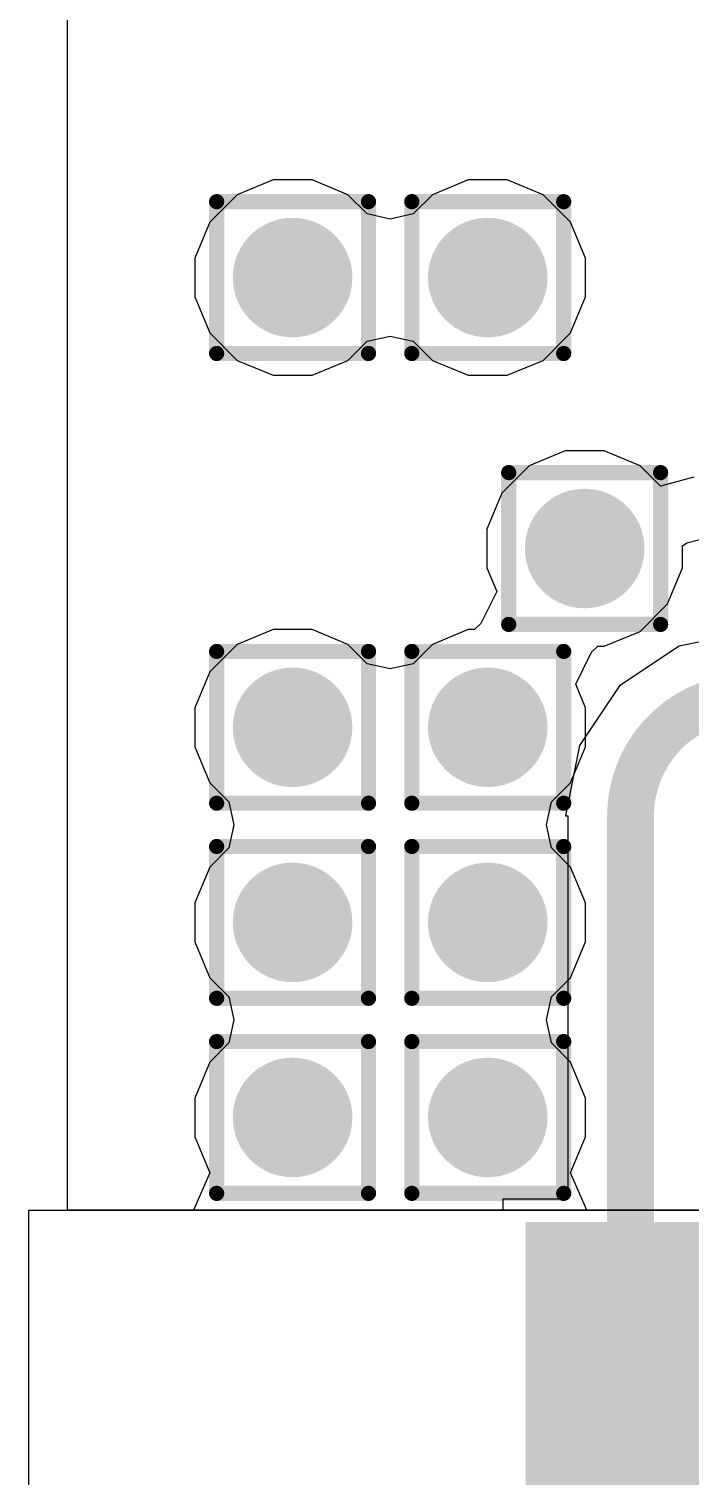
# Model space of a CAD drawing. Header units: inches. Extents: x -12 to 5355, y -7 to 5366.
# Drawn here: x 0.13 to 2.341, y 4.175 to 9.017 of the extents above; entities that cross this region are included whole.
import ezdxf

# ---------------------------------------------------------------- set-up
doc = ezdxf.new("R2010")
doc.units = ezdxf.units.IN
for name, color, linetype in [('BOTTOM LAYER', 5, 'Continuous'), ('Drill Drawing', 1, 'Continuous'), ('GROUND1', 16, 'Continuous'), ('GROUND2', 156, 'Continuous'), ('Multi-Layer', 9, 'Continuous'), ('POWER', 76, 'Continuous'), ('SIGNAL', 90, 'Continuous'), ('TOP LAYER', 1, 'Continuous'), ('Top Overlay', 2, 'Continuous'), ('Top Paste', 8, 'Continuous'), ('Top Solder', 216, 'Continuous'), ('Via Holes', 16, 'Continuous')]:
    doc.layers.add(name, color=color, linetype=linetype)

# ---------------------------------------------------------------- blocks, each defined once
blk = doc.blocks.new('2450AT18D0100E_12')
at = {"layer": 'TOP LAYER'}
for points in [[(-2, 0.95), (-1, 0.95), (-1, 0.35), (-2, 0.35)], [(1, 0.95), (2, 0.95), (2, 0.35), (1, 0.35)], [(-2, -0.35), (-1, -0.35), (-1, -0.95), (-2, -0.95)], [(1, -0.35), (2, -0.35), (2, -0.95), (1, -0.95)]]:
    blk.add_hatch(color=1, dxfattribs=at).paths.add_polyline_path(points)
at = {"layer": 'Top Paste'}
for points in [[(-2, 0.95), (-1, 0.95), (-1, 0.35), (-2, 0.35)], [(1, 0.95), (2, 0.95), (2, 0.35), (1, 0.35)], [(-2, -0.35), (-1, -0.35), (-1, -0.95), (-2, -0.95)], [(1, -0.35), (2, -0.35), (2, -0.95), (1, -0.95)]]:
    blk.add_hatch(color=8, dxfattribs=at).paths.add_polyline_path(points)
at = {"layer": 'Top Solder'}
for points in [[(-2.0508, 1.0008), (-0.9492, 1.0008), (-0.9492, 0.2992), (-2.0508, 0.2992)], [(0.9492, 1.0008), (2.0508, 1.0008), (2.0508, 0.2992), (0.9492, 0.2992)], [(-2.0508, -0.2992), (-0.9492, -0.2992), (-0.9492, -1.0008), (-2.0508, -1.0008)], [(0.9492, -0.2992), (2.0508, -0.2992), (2.0508, -1.0008), (0.9492, -1.0008)]]:
    blk.add_hatch(color=216, dxfattribs=at).paths.add_polyline_path(points)
at = {"layer": 'Top Overlay'}
for p, q in [((-0.762, 0.381), (-0.762, 0.381)), ((-0.762, 0.381), (-0.762, -0.254)), ((-0.381, 0.381), (-0.762, 0.381)), ((-0.381, -0.254), (-0.381, 0.381)), ((-0.762, -0.254), (-0.381, -0.254))]:
    blk.add_line(p, q, dxfattribs=at)
for points in [[(0.7874, 0.8636, 0.127, 0.127, 0), (-0.762, 0.8636, 0.127, 0.127, 0)], [(-1.651, -0.1778, 0.127, 0.127, 0), (-1.651, 0.2032, 0.127, 0.127, 0)], [(1.651, -0.1778, 0.127, 0.127, 0), (1.651, 0.2032, 0.127, 0.127, 0)], [(0.7874, -0.8636, 0.127, 0.127, 0), (-0.762, -0.8636, 0.127, 0.127, 0)]]:
    blk.add_lwpolyline(points, format="xyseb", dxfattribs=at)
for points in [[(-0.7937, 0.8636, 0.0635, 0.0635, 1), (-0.7302, 0.8636, 0.0635, 0.0635, 1)], [(0.7556, 0.8636, 0.0635, 0.0635, 1), (0.8191, 0.8636, 0.0635, 0.0635, 1)], [(-1.6827, 0.2032, 0.0635, 0.0635, 1), (-1.6193, 0.2032, 0.0635, 0.0635, 1)], [(1.6193, 0.2032, 0.0635, 0.0635, 1), (1.6827, 0.2032, 0.0635, 0.0635, 1)], [(-1.6827, -0.1778, 0.0635, 0.0635, 1), (-1.6193, -0.1778, 0.0635, 0.0635, 1)], [(1.6193, -0.1778, 0.0635, 0.0635, 1), (1.6827, -0.1778, 0.0635, 0.0635, 1)], [(-0.7937, -0.8636, 0.0635, 0.0635, 1), (-0.7302, -0.8636, 0.0635, 0.0635, 1)], [(0.7556, -0.8636, 0.0635, 0.0635, 1), (0.8191, -0.8636, 0.0635, 0.0635, 1)]]:
    blk.add_lwpolyline(points, format="xyseb", close=True, dxfattribs=at)

msp = doc.modelspace()

# ---------------------------------------------------------------- hatches: boundary and pattern name
at = {"layer": 'BOTTOM LAYER'}
h = msp.add_hatch(color=5, dxfattribs=at)
edge = h.paths.add_edge_path()
edge.add_arc((1.012, 8.1853), 0.2, 0, 360)
h = msp.add_hatch(color=5, dxfattribs=at)
edge = h.paths.add_edge_path()
edge.add_arc((1.6648, 8.1853), 0.2, 0, 360)
h = msp.add_hatch(color=5, dxfattribs=at)
edge = h.paths.add_edge_path()
edge.add_arc((1.9889, 7.2786), 0.2, 0, 360)
h = msp.add_hatch(color=5, dxfattribs=at)
edge = h.paths.add_edge_path()
edge.add_arc((1.012, 6.6802), 0.2, 0, 360)
h = msp.add_hatch(color=5, dxfattribs=at)
edge = h.paths.add_edge_path()
edge.add_arc((1.6648, 6.6802), 0.2, 0, 360)
h = msp.add_hatch(color=5, dxfattribs=at)
edge = h.paths.add_edge_path()
edge.add_arc((1.012, 6.0274), 0.2, 0, 360)
h = msp.add_hatch(color=5, dxfattribs=at)
edge = h.paths.add_edge_path()
edge.add_arc((1.6648, 6.0274), 0.2, 0, 360)
h = msp.add_hatch(color=5, dxfattribs=at)
edge = h.paths.add_edge_path()
edge.add_arc((1.012, 5.3746), 0.2, 0, 360)
h = msp.add_hatch(color=5, dxfattribs=at)
edge = h.paths.add_edge_path()
edge.add_arc((1.6648, 5.3746), 0.2, 0, 360)
at = {"layer": 'GROUND1'}
h = msp.add_hatch(color=16, dxfattribs=at)
edge = h.paths.add_edge_path()
edge.add_arc((1.012, 8.1853), 0.2, 0, 360)
h = msp.add_hatch(color=16, dxfattribs=at)
edge = h.paths.add_edge_path()
edge.add_arc((1.6648, 8.1853), 0.2, 0, 360)
h = msp.add_hatch(color=16, dxfattribs=at)
edge = h.paths.add_edge_path()
edge.add_arc((1.9889, 7.2786), 0.2, 0, 360)
h = msp.add_hatch(color=16, dxfattribs=at)
edge = h.paths.add_edge_path()
edge.add_arc((1.012, 6.6802), 0.2, 0, 360)
h = msp.add_hatch(color=16, dxfattribs=at)
edge = h.paths.add_edge_path()
edge.add_arc((1.6648, 6.6802), 0.2, 0, 360)
h = msp.add_hatch(color=16, dxfattribs=at)
edge = h.paths.add_edge_path()
edge.add_arc((1.012, 6.0274), 0.2, 0, 360)
h = msp.add_hatch(color=16, dxfattribs=at)
edge = h.paths.add_edge_path()
edge.add_arc((1.6648, 6.0274), 0.2, 0, 360)
h = msp.add_hatch(color=16, dxfattribs=at)
edge = h.paths.add_edge_path()
edge.add_arc((1.012, 5.3746), 0.2, 0, 360)
h = msp.add_hatch(color=16, dxfattribs=at)
edge = h.paths.add_edge_path()
edge.add_arc((1.6648, 5.3746), 0.2, 0, 360)
at = {"layer": 'GROUND2'}
h = msp.add_hatch(color=156, dxfattribs=at)
edge = h.paths.add_edge_path()
edge.add_arc((1.012, 8.1853), 0.2, 0, 360)
h = msp.add_hatch(color=156, dxfattribs=at)
edge = h.paths.add_edge_path()
edge.add_arc((1.6648, 8.1853), 0.2, 0, 360)
h = msp.add_hatch(color=156, dxfattribs=at)
edge = h.paths.add_edge_path()
edge.add_arc((1.9889, 7.2786), 0.2, 0, 360)
h = msp.add_hatch(color=156, dxfattribs=at)
edge = h.paths.add_edge_path()
edge.add_arc((1.012, 6.6802), 0.2, 0, 360)
h = msp.add_hatch(color=156, dxfattribs=at)
edge = h.paths.add_edge_path()
edge.add_arc((1.6648, 6.6802), 0.2, 0, 360)
h = msp.add_hatch(color=156, dxfattribs=at)
edge = h.paths.add_edge_path()
edge.add_arc((1.012, 6.0274), 0.2, 0, 360)
h = msp.add_hatch(color=156, dxfattribs=at)
edge = h.paths.add_edge_path()
edge.add_arc((1.6648, 6.0274), 0.2, 0, 360)
h = msp.add_hatch(color=156, dxfattribs=at)
edge = h.paths.add_edge_path()
edge.add_arc((1.012, 5.3746), 0.2, 0, 360)
h = msp.add_hatch(color=156, dxfattribs=at)
edge = h.paths.add_edge_path()
edge.add_arc((1.6648, 5.3746), 0.2, 0, 360)
at = {"layer": 'POWER'}
h = msp.add_hatch(color=76, dxfattribs=at)
edge = h.paths.add_edge_path()
edge.add_arc((1.012, 8.1853), 0.2, 0, 360)
h = msp.add_hatch(color=76, dxfattribs=at)
edge = h.paths.add_edge_path()
edge.add_arc((1.6648, 8.1853), 0.2, 0, 360)
h = msp.add_hatch(color=76, dxfattribs=at)
edge = h.paths.add_edge_path()
edge.add_arc((1.9889, 7.2786), 0.2, 0, 360)
h = msp.add_hatch(color=76, dxfattribs=at)
edge = h.paths.add_edge_path()
edge.add_arc((1.012, 6.6802), 0.2, 0, 360)
h = msp.add_hatch(color=76, dxfattribs=at)
edge = h.paths.add_edge_path()
edge.add_arc((1.6648, 6.6802), 0.2, 0, 360)
h = msp.add_hatch(color=76, dxfattribs=at)
edge = h.paths.add_edge_path()
edge.add_arc((1.012, 6.0274), 0.2, 0, 360)
h = msp.add_hatch(color=76, dxfattribs=at)
edge = h.paths.add_edge_path()
edge.add_arc((1.6648, 6.0274), 0.2, 0, 360)
h = msp.add_hatch(color=76, dxfattribs=at)
edge = h.paths.add_edge_path()
edge.add_arc((1.012, 5.3746), 0.2, 0, 360)
h = msp.add_hatch(color=76, dxfattribs=at)
edge = h.paths.add_edge_path()
edge.add_arc((1.6648, 5.3746), 0.2, 0, 360)
at = {"layer": 'SIGNAL'}
h = msp.add_hatch(color=90, dxfattribs=at)
edge = h.paths.add_edge_path()
edge.add_arc((1.012, 8.1853), 0.2, 0, 360)
h = msp.add_hatch(color=90, dxfattribs=at)
edge = h.paths.add_edge_path()
edge.add_arc((1.6648, 8.1853), 0.2, 0, 360)
h = msp.add_hatch(color=90, dxfattribs=at)
edge = h.paths.add_edge_path()
edge.add_arc((1.9889, 7.2786), 0.2, 0, 360)
h = msp.add_hatch(color=90, dxfattribs=at)
edge = h.paths.add_edge_path()
edge.add_arc((1.012, 6.6802), 0.2, 0, 360)
h = msp.add_hatch(color=90, dxfattribs=at)
edge = h.paths.add_edge_path()
edge.add_arc((1.6648, 6.6802), 0.2, 0, 360)
h = msp.add_hatch(color=90, dxfattribs=at)
edge = h.paths.add_edge_path()
edge.add_arc((1.012, 6.0274), 0.2, 0, 360)
h = msp.add_hatch(color=90, dxfattribs=at)
edge = h.paths.add_edge_path()
edge.add_arc((1.6648, 6.0274), 0.2, 0, 360)
h = msp.add_hatch(color=90, dxfattribs=at)
edge = h.paths.add_edge_path()
edge.add_arc((1.012, 5.3746), 0.2, 0, 360)
h = msp.add_hatch(color=90, dxfattribs=at)
edge = h.paths.add_edge_path()
edge.add_arc((1.6648, 5.3746), 0.2, 0, 360)
at = {"layer": 'TOP LAYER'}
h = msp.add_hatch(color=1, dxfattribs=at)
edge = h.paths.add_edge_path()
edge.add_arc((1.012, 8.1853), 0.2, 0, 360)
h = msp.add_hatch(color=1, dxfattribs=at)
edge = h.paths.add_edge_path()
edge.add_arc((1.6648, 8.1853), 0.2, 0, 360)
h = msp.add_hatch(color=1, dxfattribs=at)
edge = h.paths.add_edge_path()
edge.add_arc((1.9889, 7.2786), 0.2, 0, 360)
h = msp.add_hatch(color=1, dxfattribs=at)
edge = h.paths.add_edge_path()
edge.add_arc((1.012, 6.6802), 0.2, 0, 360)
h = msp.add_hatch(color=1, dxfattribs=at)
edge = h.paths.add_edge_path()
edge.add_arc((1.6648, 6.6802), 0.2, 0, 360)
h = msp.add_hatch(color=1, dxfattribs=at)
edge = h.paths.add_edge_path()
edge.add_arc((1.012, 6.0274), 0.2, 0, 360)
h = msp.add_hatch(color=1, dxfattribs=at)
edge = h.paths.add_edge_path()
edge.add_arc((1.6648, 6.0274), 0.2, 0, 360)
h = msp.add_hatch(color=1, dxfattribs=at)
edge = h.paths.add_edge_path()
edge.add_arc((1.012, 5.3746), 0.2, 0, 360)
h = msp.add_hatch(color=1, dxfattribs=at)
edge = h.paths.add_edge_path()
edge.add_arc((1.6648, 5.3746), 0.2, 0, 360)
at = {"layer": 'Via Holes'}
h = msp.add_hatch(color=7, dxfattribs=at)
edge = h.paths.add_edge_path()
edge.add_arc((1.012, 8.1853), 0.1, 0, 360)
h = msp.add_hatch(color=7, dxfattribs=at)
edge = h.paths.add_edge_path()
edge.add_arc((1.6648, 8.1853), 0.1, 0, 360)
h = msp.add_hatch(color=7, dxfattribs=at)
edge = h.paths.add_edge_path()
edge.add_arc((1.9889, 7.2786), 0.1, 0, 360)
h = msp.add_hatch(color=7, dxfattribs=at)
edge = h.paths.add_edge_path()
edge.add_arc((1.012, 6.6802), 0.1, 0, 360)
h = msp.add_hatch(color=7, dxfattribs=at)
edge = h.paths.add_edge_path()
edge.add_arc((1.6648, 6.6802), 0.1, 0, 360)
h = msp.add_hatch(color=7, dxfattribs=at)
edge = h.paths.add_edge_path()
edge.add_arc((1.012, 6.0274), 0.1, 0, 360)
h = msp.add_hatch(color=7, dxfattribs=at)
edge = h.paths.add_edge_path()
edge.add_arc((1.6648, 6.0274), 0.1, 0, 360)
h = msp.add_hatch(color=7, dxfattribs=at)
edge = h.paths.add_edge_path()
edge.add_arc((1.012, 5.3746), 0.1, 0, 360)
h = msp.add_hatch(color=7, dxfattribs=at)
edge = h.paths.add_edge_path()
edge.add_arc((1.6648, 5.3746), 0.1, 0, 360)

# ---------------------------------------------------------------- linework, layer by layer
at = {"layer": 'BOTTOM LAYER'}
for p, q in [((0.259, 5.0639), (0.259, 22.5957)), ((7.847, 5.0639), (0.259, 5.0639))]:
    msp.add_line(p, q, dxfattribs=at)
at = {"layer": 'Drill Drawing'}
for points in [[(0.758, 8.4393, 0.0508, 0.0508, 0), (1.266, 8.4393, 0.0508, 0.0508, 0)], [(0.758, 7.9313, 0.0508, 0.0508, 0), (0.758, 8.4393, 0.0508, 0.0508, 0)], [(1.266, 7.9313, 0.0508, 0.0508, 0), (1.266, 8.4393, 0.0508, 0.0508, 0)], [(1.4108, 8.4393, 0.0508, 0.0508, 0), (1.9188, 8.4393, 0.0508, 0.0508, 0)], [(1.4108, 7.9313, 0.0508, 0.0508, 0), (1.4108, 8.4393, 0.0508, 0.0508, 0)], [(1.9188, 7.9313, 0.0508, 0.0508, 0), (1.9188, 8.4393, 0.0508, 0.0508, 0)], [(0.758, 7.9313, 0.0508, 0.0508, 0), (1.266, 7.9313, 0.0508, 0.0508, 0)], [(1.4108, 7.9313, 0.0508, 0.0508, 0), (1.9188, 7.9313, 0.0508, 0.0508, 0)], [(1.7349, 7.5326, 0.0508, 0.0508, 0), (2.2429, 7.5326, 0.0508, 0.0508, 0)], [(1.7349, 7.0246, 0.0508, 0.0508, 0), (1.7349, 7.5326, 0.0508, 0.0508, 0)], [(2.2429, 7.0246, 0.0508, 0.0508, 0), (2.2429, 7.5326, 0.0508, 0.0508, 0)], [(1.7349, 7.0246, 0.0508, 0.0508, 0), (2.2429, 7.0246, 0.0508, 0.0508, 0)], [(0.758, 6.9342, 0.0508, 0.0508, 0), (1.266, 6.9342, 0.0508, 0.0508, 0)], [(0.758, 6.4262, 0.0508, 0.0508, 0), (0.758, 6.9342, 0.0508, 0.0508, 0)], [(1.266, 6.4262, 0.0508, 0.0508, 0), (1.266, 6.9342, 0.0508, 0.0508, 0)], [(1.4108, 6.9342, 0.0508, 0.0508, 0), (1.9188, 6.9342, 0.0508, 0.0508, 0)], [(1.4108, 6.4262, 0.0508, 0.0508, 0), (1.4108, 6.9342, 0.0508, 0.0508, 0)], [(1.9188, 6.4262, 0.0508, 0.0508, 0), (1.9188, 6.9342, 0.0508, 0.0508, 0)], [(0.758, 6.4262, 0.0508, 0.0508, 0), (1.266, 6.4262, 0.0508, 0.0508, 0)], [(1.4108, 6.4262, 0.0508, 0.0508, 0), (1.9188, 6.4262, 0.0508, 0.0508, 0)], [(0.758, 6.2814, 0.0508, 0.0508, 0), (1.266, 6.2814, 0.0508, 0.0508, 0)], [(0.758, 5.7734, 0.0508, 0.0508, 0), (0.758, 6.2814, 0.0508, 0.0508, 0)], [(1.266, 5.7734, 0.0508, 0.0508, 0), (1.266, 6.2814, 0.0508, 0.0508, 0)], [(1.4108, 6.2814, 0.0508, 0.0508, 0), (1.9188, 6.2814, 0.0508, 0.0508, 0)], [(1.4108, 5.7734, 0.0508, 0.0508, 0), (1.4108, 6.2814, 0.0508, 0.0508, 0)], [(1.9188, 5.7734, 0.0508, 0.0508, 0), (1.9188, 6.2814, 0.0508, 0.0508, 0)], [(0.758, 5.7734, 0.0508, 0.0508, 0), (1.266, 5.7734, 0.0508, 0.0508, 0)], [(1.4108, 5.7734, 0.0508, 0.0508, 0), (1.9188, 5.7734, 0.0508, 0.0508, 0)], [(0.758, 5.6286, 0.0508, 0.0508, 0), (1.266, 5.6286, 0.0508, 0.0508, 0)], [(0.758, 5.1206, 0.0508, 0.0508, 0), (0.758, 5.6286, 0.0508, 0.0508, 0)], [(1.266, 5.1206, 0.0508, 0.0508, 0), (1.266, 5.6286, 0.0508, 0.0508, 0)], [(1.4108, 5.6286, 0.0508, 0.0508, 0), (1.9188, 5.6286, 0.0508, 0.0508, 0)], [(1.4108, 5.1206, 0.0508, 0.0508, 0), (1.4108, 5.6286, 0.0508, 0.0508, 0)], [(1.9188, 5.1206, 0.0508, 0.0508, 0), (1.9188, 5.6286, 0.0508, 0.0508, 0)], [(0.758, 5.1206, 0.0508, 0.0508, 0), (1.266, 5.1206, 0.0508, 0.0508, 0)], [(1.4108, 5.1206, 0.0508, 0.0508, 0), (1.9188, 5.1206, 0.0508, 0.0508, 0)]]:
    msp.add_lwpolyline(points, format="xyseb", dxfattribs=at)
for points in [[(0.7453, 8.4393, 0.0254, 0.0254, 1), (0.7707, 8.4393, 0.0254, 0.0254, 1)], [(0.7453, 8.4393, 0.0254, 0.0254, 1), (0.7707, 8.4393, 0.0254, 0.0254, 1)], [(1.2533, 8.4393, 0.0254, 0.0254, 1), (1.2787, 8.4393, 0.0254, 0.0254, 1)], [(1.2533, 8.4393, 0.0254, 0.0254, 1), (1.2787, 8.4393, 0.0254, 0.0254, 1)], [(1.3981, 8.4393, 0.0254, 0.0254, 1), (1.4235, 8.4393, 0.0254, 0.0254, 1)], [(1.3981, 8.4393, 0.0254, 0.0254, 1), (1.4235, 8.4393, 0.0254, 0.0254, 1)], [(1.9061, 8.4393, 0.0254, 0.0254, 1), (1.9315, 8.4393, 0.0254, 0.0254, 1)], [(1.9061, 8.4393, 0.0254, 0.0254, 1), (1.9315, 8.4393, 0.0254, 0.0254, 1)], [(0.7453, 7.9313, 0.0254, 0.0254, 1), (0.7707, 7.9313, 0.0254, 0.0254, 1)], [(0.7453, 7.9313, 0.0254, 0.0254, 1), (0.7707, 7.9313, 0.0254, 0.0254, 1)], [(1.2533, 7.9313, 0.0254, 0.0254, 1), (1.2787, 7.9313, 0.0254, 0.0254, 1)], [(1.2533, 7.9313, 0.0254, 0.0254, 1), (1.2787, 7.9313, 0.0254, 0.0254, 1)], [(1.3981, 7.9313, 0.0254, 0.0254, 1), (1.4235, 7.9313, 0.0254, 0.0254, 1)], [(1.3981, 7.9313, 0.0254, 0.0254, 1), (1.4235, 7.9313, 0.0254, 0.0254, 1)], [(1.9061, 7.9313, 0.0254, 0.0254, 1), (1.9315, 7.9313, 0.0254, 0.0254, 1)], [(1.9061, 7.9313, 0.0254, 0.0254, 1), (1.9315, 7.9313, 0.0254, 0.0254, 1)], [(1.7222, 7.5326, 0.0254, 0.0254, 1), (1.7476, 7.5326, 0.0254, 0.0254, 1)], [(1.7222, 7.5326, 0.0254, 0.0254, 1), (1.7476, 7.5326, 0.0254, 0.0254, 1)], [(2.2302, 7.5326, 0.0254, 0.0254, 1), (2.2556, 7.5326, 0.0254, 0.0254, 1)], [(2.2302, 7.5326, 0.0254, 0.0254, 1), (2.2556, 7.5326, 0.0254, 0.0254, 1)], [(1.7222, 7.0246, 0.0254, 0.0254, 1), (1.7476, 7.0246, 0.0254, 0.0254, 1)], [(1.7222, 7.0246, 0.0254, 0.0254, 1), (1.7476, 7.0246, 0.0254, 0.0254, 1)], [(2.2302, 7.0246, 0.0254, 0.0254, 1), (2.2556, 7.0246, 0.0254, 0.0254, 1)], [(2.2302, 7.0246, 0.0254, 0.0254, 1), (2.2556, 7.0246, 0.0254, 0.0254, 1)], [(0.7453, 6.9342, 0.0254, 0.0254, 1), (0.7707, 6.9342, 0.0254, 0.0254, 1)], [(0.7453, 6.9342, 0.0254, 0.0254, 1), (0.7707, 6.9342, 0.0254, 0.0254, 1)], [(1.2533, 6.9342, 0.0254, 0.0254, 1), (1.2787, 6.9342, 0.0254, 0.0254, 1)], [(1.2533, 6.9342, 0.0254, 0.0254, 1), (1.2787, 6.9342, 0.0254, 0.0254, 1)], [(1.3981, 6.9342, 0.0254, 0.0254, 1), (1.4235, 6.9342, 0.0254, 0.0254, 1)], [(1.3981, 6.9342, 0.0254, 0.0254, 1), (1.4235, 6.9342, 0.0254, 0.0254, 1)], [(1.9061, 6.9342, 0.0254, 0.0254, 1), (1.9315, 6.9342, 0.0254, 0.0254, 1)], [(1.9061, 6.9342, 0.0254, 0.0254, 1), (1.9315, 6.9342, 0.0254, 0.0254, 1)], [(0.7453, 6.4262, 0.0254, 0.0254, 1), (0.7707, 6.4262, 0.0254, 0.0254, 1)], [(0.7453, 6.4262, 0.0254, 0.0254, 1), (0.7707, 6.4262, 0.0254, 0.0254, 1)], [(1.2533, 6.4262, 0.0254, 0.0254, 1), (1.2787, 6.4262, 0.0254, 0.0254, 1)], [(1.2533, 6.4262, 0.0254, 0.0254, 1), (1.2787, 6.4262, 0.0254, 0.0254, 1)], [(1.3981, 6.4262, 0.0254, 0.0254, 1), (1.4235, 6.4262, 0.0254, 0.0254, 1)], [(1.3981, 6.4262, 0.0254, 0.0254, 1), (1.4235, 6.4262, 0.0254, 0.0254, 1)], [(1.9061, 6.4262, 0.0254, 0.0254, 1), (1.9315, 6.4262, 0.0254, 0.0254, 1)], [(1.9061, 6.4262, 0.0254, 0.0254, 1), (1.9315, 6.4262, 0.0254, 0.0254, 1)], [(0.7453, 6.2814, 0.0254, 0.0254, 1), (0.7707, 6.2814, 0.0254, 0.0254, 1)], [(0.7453, 6.2814, 0.0254, 0.0254, 1), (0.7707, 6.2814, 0.0254, 0.0254, 1)], [(1.2533, 6.2814, 0.0254, 0.0254, 1), (1.2787, 6.2814, 0.0254, 0.0254, 1)], [(1.2533, 6.2814, 0.0254, 0.0254, 1), (1.2787, 6.2814, 0.0254, 0.0254, 1)], [(1.3981, 6.2814, 0.0254, 0.0254, 1), (1.4235, 6.2814, 0.0254, 0.0254, 1)], [(1.3981, 6.2814, 0.0254, 0.0254, 1), (1.4235, 6.2814, 0.0254, 0.0254, 1)], [(1.9061, 6.2814, 0.0254, 0.0254, 1), (1.9315, 6.2814, 0.0254, 0.0254, 1)], [(1.9061, 6.2814, 0.0254, 0.0254, 1), (1.9315, 6.2814, 0.0254, 0.0254, 1)], [(0.7453, 5.7734, 0.0254, 0.0254, 1), (0.7707, 5.7734, 0.0254, 0.0254, 1)], [(0.7453, 5.7734, 0.0254, 0.0254, 1), (0.7707, 5.7734, 0.0254, 0.0254, 1)], [(1.2533, 5.7734, 0.0254, 0.0254, 1), (1.2787, 5.7734, 0.0254, 0.0254, 1)], [(1.2533, 5.7734, 0.0254, 0.0254, 1), (1.2787, 5.7734, 0.0254, 0.0254, 1)], [(1.3981, 5.7734, 0.0254, 0.0254, 1), (1.4235, 5.7734, 0.0254, 0.0254, 1)], [(1.3981, 5.7734, 0.0254, 0.0254, 1), (1.4235, 5.7734, 0.0254, 0.0254, 1)], [(1.9061, 5.7734, 0.0254, 0.0254, 1), (1.9315, 5.7734, 0.0254, 0.0254, 1)], [(1.9061, 5.7734, 0.0254, 0.0254, 1), (1.9315, 5.7734, 0.0254, 0.0254, 1)], [(0.7453, 5.6286, 0.0254, 0.0254, 1), (0.7707, 5.6286, 0.0254, 0.0254, 1)], [(0.7453, 5.6286, 0.0254, 0.0254, 1), (0.7707, 5.6286, 0.0254, 0.0254, 1)], [(1.2533, 5.6286, 0.0254, 0.0254, 1), (1.2787, 5.6286, 0.0254, 0.0254, 1)], [(1.2533, 5.6286, 0.0254, 0.0254, 1), (1.2787, 5.6286, 0.0254, 0.0254, 1)], [(1.3981, 5.6286, 0.0254, 0.0254, 1), (1.4235, 5.6286, 0.0254, 0.0254, 1)], [(1.3981, 5.6286, 0.0254, 0.0254, 1), (1.4235, 5.6286, 0.0254, 0.0254, 1)], [(1.9061, 5.6286, 0.0254, 0.0254, 1), (1.9315, 5.6286, 0.0254, 0.0254, 1)], [(1.9061, 5.6286, 0.0254, 0.0254, 1), (1.9315, 5.6286, 0.0254, 0.0254, 1)], [(0.7453, 5.1206, 0.0254, 0.0254, 1), (0.7707, 5.1206, 0.0254, 0.0254, 1)], [(0.7453, 5.1206, 0.0254, 0.0254, 1), (0.7707, 5.1206, 0.0254, 0.0254, 1)], [(1.2533, 5.1206, 0.0254, 0.0254, 1), (1.2787, 5.1206, 0.0254, 0.0254, 1)], [(1.2533, 5.1206, 0.0254, 0.0254, 1), (1.2787, 5.1206, 0.0254, 0.0254, 1)], [(1.3981, 5.1206, 0.0254, 0.0254, 1), (1.4235, 5.1206, 0.0254, 0.0254, 1)], [(1.3981, 5.1206, 0.0254, 0.0254, 1), (1.4235, 5.1206, 0.0254, 0.0254, 1)], [(1.9061, 5.1206, 0.0254, 0.0254, 1), (1.9315, 5.1206, 0.0254, 0.0254, 1)], [(1.9061, 5.1206, 0.0254, 0.0254, 1), (1.9315, 5.1206, 0.0254, 0.0254, 1)]]:
    msp.add_lwpolyline(points, format="xyseb", close=True, dxfattribs=at)
at = {"layer": 'GROUND1'}
for p, q in [((0.259, 5.0639), (0.259, 22.5957)), ((7.847, 5.0639), (0.259, 5.0639))]:
    msp.add_line(p, q, dxfattribs=at)
at = {"layer": 'GROUND2'}
for p, q in [((0.259, 5.0639), (0.259, 22.599)), ((7.847, 5.0639), (0.259, 5.0639))]:
    msp.add_line(p, q, dxfattribs=at)
at = {"layer": 'Multi-Layer'}
for p, q in [((0.1303, 0.889), (0.1303, 5.0639)), ((0.1303, 5.0639), (7.847, 5.0639))]:
    msp.add_line(p, q, dxfattribs=at)
at = {"layer": 'POWER'}
for p, q in [((0.259, 5.0639), (0.259, 9.4438)), ((0.947, 8.5123), (0.8268, 8.4625)), ((1.0771, 8.5123), (0.947, 8.5123)), ((1.1973, 8.4625), (1.0771, 8.5123)), ((1.5998, 8.5123), (1.4796, 8.4625)), ((1.7298, 8.5123), (1.5998, 8.5123)), ((1.85, 8.4625), (1.7298, 8.5123)), ((0.8268, 8.4625), (0.7348, 8.3705)), ((1.2616, 8.3982), (1.1973, 8.4625)), ((1.4796, 8.4625), (1.4152, 8.3982)), ((1.942, 8.3705), (1.85, 8.4625)), ((1.3384, 8.3813), (1.2616, 8.3982)), ((1.4152, 8.3982), (1.3384, 8.3813)), ((0.7348, 8.3705), (0.685, 8.2504)), ((1.9918, 8.2504), (1.942, 8.3705)), ((0.685, 8.2504), (0.685, 8.1203)), ((1.9918, 8.1203), (1.9918, 8.2504)), ((0.685, 8.1203), (0.7348, 8.0001)), ((1.942, 8.0001), (1.9918, 8.1203)), ((0.7348, 8.0001), (0.8268, 7.9081)), ((1.85, 7.9081), (1.942, 8.0001)), ((1.1973, 7.9081), (1.2616, 7.9724)), ((1.2616, 7.9724), (1.3384, 7.9893)), ((1.3384, 7.9893), (1.4152, 7.9724)), ((1.4152, 7.9724), (1.4796, 7.9081)), ((0.8268, 7.9081), (0.947, 7.8583)), ((1.0771, 7.8583), (1.1973, 7.9081)), ((1.4796, 7.9081), (1.5998, 7.8583)), ((1.7298, 7.8583), (1.85, 7.9081)), ((0.947, 7.8583), (1.0771, 7.8583)), ((1.5998, 7.8583), (1.7298, 7.8583)), ((1.9239, 7.6056), (1.8037, 7.5558)), ((2.054, 7.6056), (1.9239, 7.6056)), ((2.1742, 7.5558), (2.054, 7.6056)), ((1.8037, 7.5558), (1.7117, 7.4638)), ((2.2423, 7.4877), (2.1742, 7.5558)), ((2.3542, 7.5175), (2.2423, 7.4877)), ((1.7117, 7.4638), (1.6619, 7.3436)), ((1.6619, 7.3436), (1.6619, 7.2135)), ((2.331, 7.2973), (2.4429, 7.3271)), ((2.3159, 7.2881), (2.331, 7.2973)), ((2.3159, 7.2135), (2.3159, 7.2881)), ((1.6619, 7.2135), (1.6948, 7.1342)), ((2.2661, 7.0933), (2.3159, 7.2135)), ((1.6948, 7.1342), (1.642, 7.0276)), ((2.1742, 7.0014), (2.2661, 7.0933)), ((1.642, 7.0276), (1.6204, 7.0072)), ((0.947, 7.0072), (0.8268, 6.9574)), ((1.0771, 7.0072), (0.947, 7.0072)), ((1.1973, 6.9574), (1.0771, 7.0072)), ((1.5998, 7.0072), (1.4796, 6.9574)), ((1.6204, 7.0072), (1.5998, 7.0072)), ((2.054, 6.9516), (2.1742, 7.0014)), ((0.8268, 6.9574), (0.7348, 6.8654)), ((1.2616, 6.8931), (1.1973, 6.9574)), ((1.4796, 6.9574), (1.4152, 6.8931)), ((1.9589, 6.8246), (2.0117, 6.9312)), ((2.0117, 6.9312), (2.0333, 6.9516)), ((2.0333, 6.9516), (2.054, 6.9516)), ((1.3384, 6.8762), (1.2616, 6.8931)), ((1.4152, 6.8931), (1.3384, 6.8762)), ((0.7348, 6.8654), (0.685, 6.7452)), ((1.9918, 6.7452), (1.9589, 6.8246)), ((0.685, 6.7452), (0.685, 6.6152)), ((1.9918, 6.6152), (1.9918, 6.7452)), ((0.685, 6.6152), (0.7348, 6.495)), ((1.942, 6.495), (1.9918, 6.6152)), ((0.7348, 6.495), (0.7991, 6.4306)), ((1.8777, 6.4306), (1.942, 6.495)), ((0.7991, 6.4306), (0.816, 6.3538)), ((1.8608, 6.3538), (1.8777, 6.4306)), ((0.816, 6.3538), (0.7991, 6.277)), ((1.8777, 6.277), (1.8608, 6.3538)), ((0.7991, 6.277), (0.7348, 6.2126)), ((1.942, 6.2126), (1.8777, 6.277)), ((0.7348, 6.2126), (0.685, 6.0925)), ((1.9918, 6.0925), (1.942, 6.2126)), ((0.685, 6.0925), (0.685, 5.9624)), ((1.9918, 5.9624), (1.9918, 6.0925)), ((0.685, 5.9624), (0.7348, 5.8422)), ((1.942, 5.8422), (1.9918, 5.9624)), ((0.7348, 5.8422), (0.7991, 5.7779)), ((1.8777, 5.7779), (1.942, 5.8422)), ((0.7991, 5.7779), (0.816, 5.701)), ((1.8608, 5.701), (1.8777, 5.7779)), ((0.816, 5.701), (0.7991, 5.6242)), ((1.8777, 5.6242), (1.8608, 5.701)), ((0.7991, 5.6242), (0.7348, 5.5599)), ((1.942, 5.5599), (1.8777, 5.6242)), ((0.7348, 5.5599), (0.685, 5.4397)), ((1.9918, 5.4397), (1.942, 5.5599)), ((0.685, 5.4397), (0.685, 5.3096)), ((1.9918, 5.3096), (1.9918, 5.4397)), ((0.685, 5.3096), (0.7348, 5.1894)), ((1.942, 5.1894), (1.9918, 5.3096)), ((0.7348, 5.1894), (0.6807, 5.0639)), ((1.9962, 5.0639), (1.942, 5.1894)), ((0.6807, 5.0639), (0.259, 5.0639)), ((2.3613, 5.0639), (1.9962, 5.0639))]:
    msp.add_line(p, q, dxfattribs=at)
at = {"layer": 'SIGNAL'}
for p, q in [((0.259, 5.0639), (0.259, 22.599)), ((7.847, 5.0639), (0.259, 5.0639))]:
    msp.add_line(p, q, dxfattribs=at)
at = {"layer": 'TOP LAYER'}
for p, q in [((0.259, 5.0639), (0.259, 22.5957)), ((2.5408, 6.999), (2.3052, 6.9521)), ((2.3052, 6.9521), (2.1055, 6.8187)), ((2.1055, 6.8187), (1.9721, 6.619)), ((1.9721, 6.619), (1.9253, 6.3835)), ((1.9253, 6.3835), (1.9331, 6.3835)), ((1.9331, 6.3835), (1.9331, 5.1015)), ((1.9331, 5.1015), (1.7154, 5.1015)), ((1.7154, 5.1015), (1.7154, 5.0639)), ((1.7154, 5.0639), (0.259, 5.0639))]:
    msp.add_line(p, q, dxfattribs=at)
for points in [[(2.1424, 6.3835, 0.1567, 0.1567, -0.414214), (2.5408, 6.7818, 0.1567, 0.1567, 0)], [(2.1424, 4.4745, 0.1567, 0.1567, 0), (2.1424, 6.3835, 0.1567, 0.1567, 0)]]:
    msp.add_lwpolyline(points, format="xyseb", dxfattribs=at)
for points in [[(2.1033, 6.3835, 0.0783, 0.0783, 1), (2.1816, 6.3835, 0.0783, 0.0783, 1)], [(2.1033, 6.3835, 0.0783, 0.0783, 1), (2.1816, 6.3835, 0.0783, 0.0783, 1)], [(2.1033, 4.4745, 0.0783, 0.0783, 1), (2.1816, 4.4745, 0.0783, 0.0783, 1)]]:
    msp.add_lwpolyline(points, format="xyseb", close=True, dxfattribs=at)

# ---------------------------------------------------------------- block references
at = {"rotation": 270}
msp.add_blockref('2450AT18D0100E_12', (2.7924, 2.9745), dxfattribs=at)

doc.saveas('drawing.dxf')
